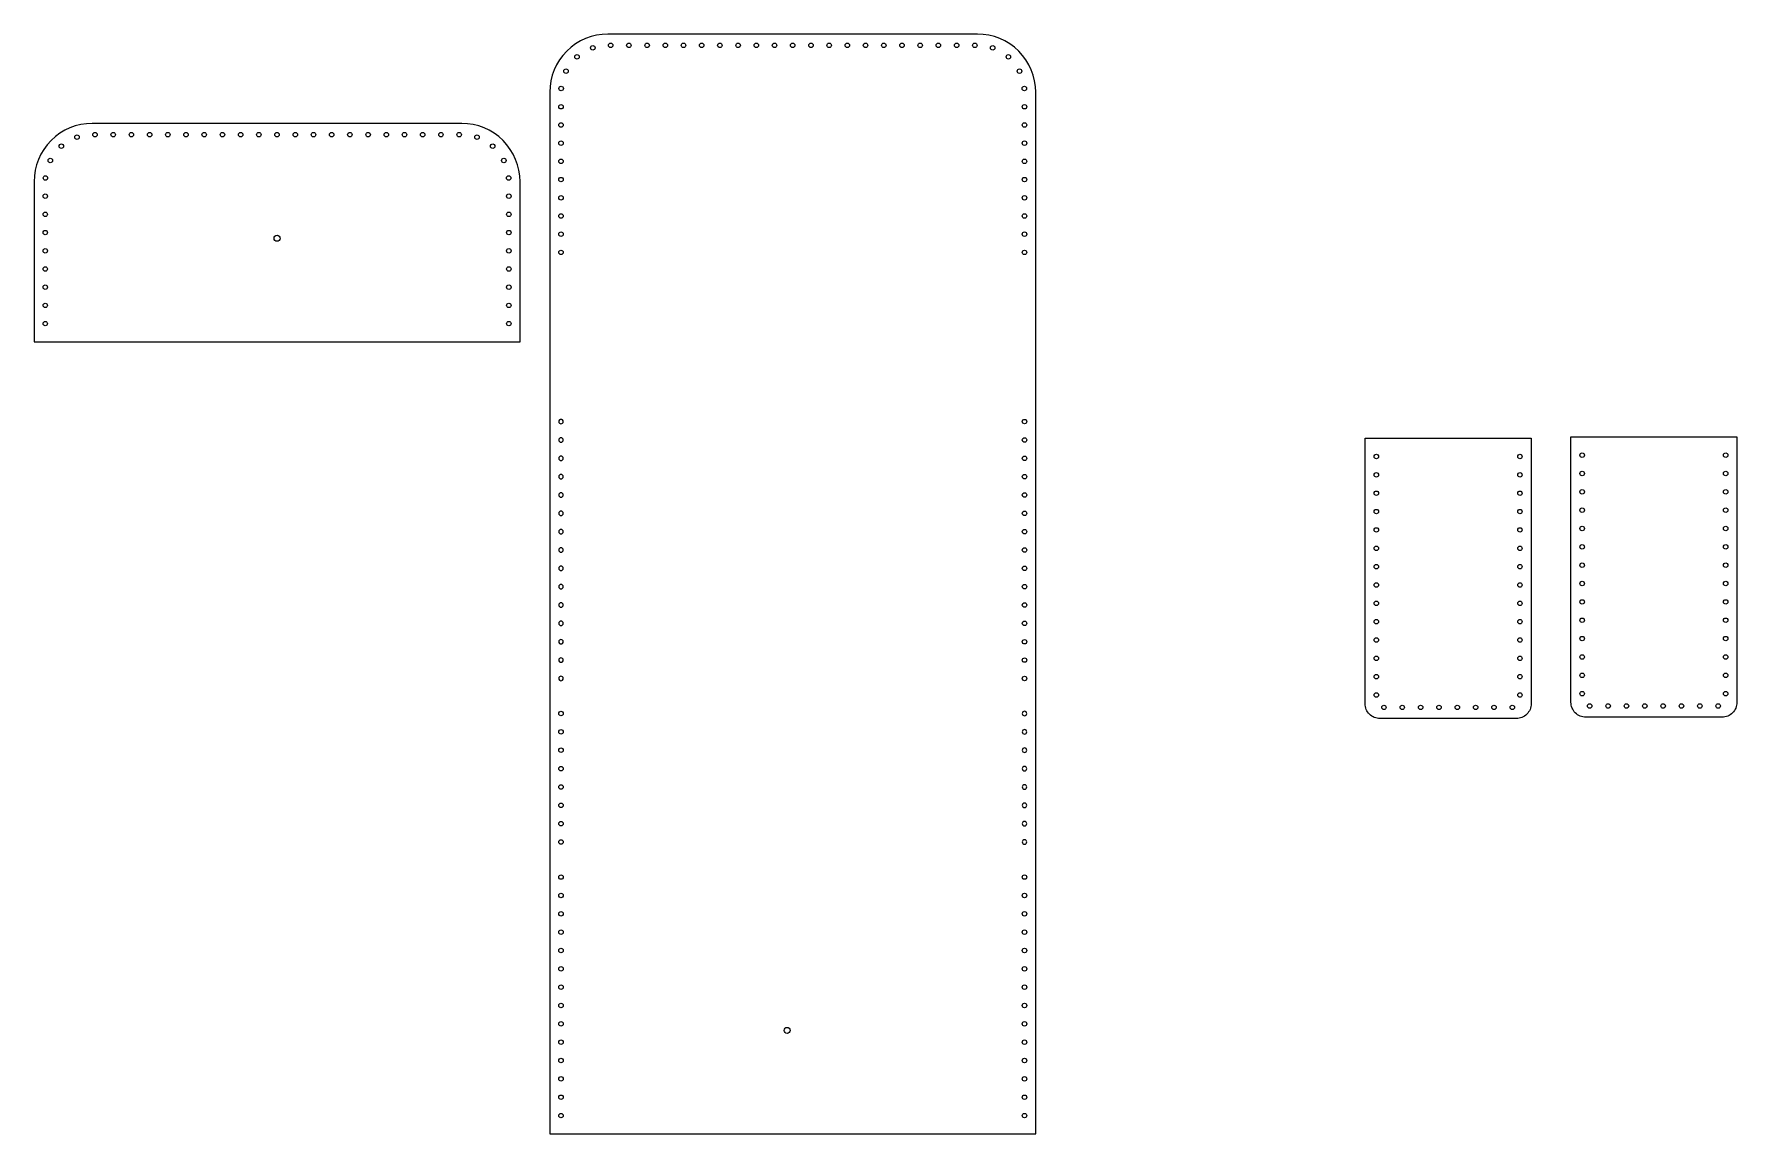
# Model space of a CAD drawing. Header units: millimetres. Extents: x 760 to 1329, y 2179 to 2546.
import ezdxf

# ---------------------------------------------------------------- set-up
doc = ezdxf.new("R2010")
doc.units = ezdxf.units.MM

# ---------------------------------------------------------------- blocks, each defined once
blk = doc.blocks.new('*U9')
blk.add_circle((0, 0), 0.75)
blk = doc.blocks.new('*U10')
at = {"color": 0, "linetype": 'ByBlock', "lineweight": -2, "transparency": 16777216, "rotation": 270}
for p in [(935.79, 2319.16), (935.79, 2313.03), (935.79, 2306.9), (935.79, 2300.76), (935.79, 2294.63), (935.79, 2288.49), (935.79, 2282.36), (935.79, 2276.23)]:
    blk.add_blockref('*U9', p, dxfattribs=at)
blk = doc.blocks.new('*U13')
blk.add_circle((0, 0), 0.75)
blk = doc.blocks.new('*U15')
at = {"color": 0, "linetype": 'ByBlock', "lineweight": -2, "transparency": 16777216, "rotation": 270}
for p in [(1100.03, 2264.49), (1100.03, 2258.35), (1100.03, 2252.22), (1100.03, 2246.08), (1100.03, 2239.95), (1100.03, 2233.82), (1100.03, 2227.68), (1100.03, 2221.55), (1100.03, 2215.42), (1100.03, 2209.28), (1100.03, 2203.15), (1100.03, 2197.02), (1100.03, 2190.88), (1100.03, 2184.75), (1100.03, 2178.61)]:
    blk.add_blockref('*U13', p, dxfattribs=at)
blk = doc.blocks.new('*U16')
blk.add_circle((0, 0), 0.75)
blk = doc.blocks.new('*U18')
at = {"color": 0, "linetype": 'ByBlock', "lineweight": -2, "transparency": 16777216, "rotation": 270}
for p in [(935.79, 2319.16), (935.79, 2313.03), (935.79, 2306.9), (935.79, 2300.76), (935.79, 2294.63), (935.79, 2288.49), (935.79, 2282.36), (935.79, 2276.23)]:
    blk.add_blockref('*U16', p, dxfattribs=at)
blk = doc.blocks.new('*U21')
blk.add_circle((0, 0), 0.75)
blk = doc.blocks.new('*U22')
at = {"color": 0, "linetype": 'ByBlock', "lineweight": -2, "transparency": 16777216, "rotation": 270}
for p in [(1100.03, 2264.49), (1100.03, 2258.35), (1100.03, 2252.22), (1100.03, 2246.08), (1100.03, 2239.95), (1100.03, 2233.82), (1100.03, 2227.68), (1100.03, 2221.55), (1100.03, 2215.42), (1100.03, 2209.28), (1100.03, 2203.15), (1100.03, 2197.02), (1100.03, 2190.88), (1100.03, 2184.75), (1100.03, 2178.61)]:
    blk.add_blockref('*U21', p, dxfattribs=at)
blk = doc.blocks.new('*U24')
blk.add_circle((0, 0), 0.75)
blk = doc.blocks.new('*U25')
at = {"color": 0, "linetype": 'ByBlock', "lineweight": -2, "transparency": 16777216}
for p, rotation in [((946.43, 2512.31), 18.85041916882693), ((1080.16, 2512.31), 341.1495808311707), ((937.47, 2504.51), 63.26065163232578), ((941.18, 2509.29), 41.05553540057634), ((1085.4, 2509.29), 318.9444645994226), ((1089.11, 2504.51), 296.7393483676745), ((935.84, 2498.69), 85.46576786407523), ((1090.74, 2498.69), 274.5342321359264), ((935.79, 2492.6), 89.99999999999952), ((1090.79, 2492.6), 270.0000000000004), ((935.79, 2486.52), 89.99999999999952), ((1090.79, 2486.52), 270.0000000000004), ((935.79, 2480.43), 89.99999999999952), ((1090.79, 2480.43), 270.0000000000004), ((935.79, 2474.34), 89.99999999999952), ((1090.79, 2474.34), 270.0000000000004), ((935.79, 2468.25), 89.99999999999952), ((1090.79, 2468.25), 270.0000000000004), ((935.79, 2462.17), 89.99999999999952), ((1090.79, 2462.17), 270.0000000000004), ((935.79, 2456.08), 89.99999999999952), ((1090.79, 2456.08), 270.0000000000004), ((935.79, 2449.99), 89.99999999999952), ((1090.79, 2449.99), 270.0000000000004), ((935.79, 2443.9), 89.99999999999952), ((1090.79, 2443.9), 270.0000000000004)]:
    blk.add_blockref('*U24', p, dxfattribs=dict(at, rotation=rotation))
for p in [(952.42, 2513.15), (958.51, 2513.15), (964.6, 2513.15), (970.68, 2513.15), (976.77, 2513.15), (982.86, 2513.15), (988.94, 2513.15), (995.03, 2513.15), (1001.12, 2513.15), (1007.21, 2513.15), (1013.29, 2513.15), (1019.38, 2513.15), (1025.47, 2513.15), (1031.56, 2513.15), (1037.64, 2513.15), (1043.73, 2513.15), (1049.82, 2513.15), (1055.91, 2513.15), (1061.99, 2513.15), (1068.08, 2513.15), (1074.17, 2513.15)]:
    blk.add_blockref('*U24', p, dxfattribs=at)

msp = doc.modelspace()

# ---------------------------------------------------------------- linework, layer by layer
for points in [[(932.04, 2178.61), (1094.54, 2178.61), (1094.54, 2526.89, 0.414214), (1075.09, 2546.34), (951.5, 2546.34, 0.414214), (932.04, 2526.89)], [(922.12, 2443.45), (922.12, 2496.99, 0.414214), (902.67, 2516.45), (779.08, 2516.45, 0.414214), (759.62, 2496.99), (759.62, 2443.45)], [(1260.18, 2411.22), (1260.18, 2322.45, -0.414214), (1255.2, 2317.47), (1209.65, 2317.47, -0.414214), (1204.68, 2322.45), (1204.68, 2411.22)], [(1328.99, 2411.7), (1328.99, 2322.92, -0.414214), (1324.02, 2317.95), (1278.47, 2317.95, -0.414214), (1273.49, 2322.92), (1273.49, 2411.7)]]:
    msp.add_lwpolyline(points, format="xyb", close=True)
for centre, radius in [((774, 2511.86), 0.75), ((780, 2512.7), 0.75), ((786.09, 2512.7), 0.75), ((792.17, 2512.7), 0.75), ((798.26, 2512.7), 0.75), ((804.35, 2512.7), 0.75), ((810.44, 2512.7), 0.75), ((816.52, 2512.7), 0.75), ((822.61, 2512.7), 0.75), ((828.7, 2512.7), 0.75), ((834.79, 2512.7), 0.75), ((840.87, 2512.7), 0.75), ((846.96, 2512.7), 0.75), ((853.05, 2512.7), 0.75), ((859.13, 2512.7), 0.75), ((865.22, 2512.7), 0.75), ((871.31, 2512.7), 0.75), ((877.4, 2512.7), 0.75), ((883.48, 2512.7), 0.75), ((889.57, 2512.7), 0.75), ((895.66, 2512.7), 0.75), ((901.75, 2512.7), 0.75), ((907.74, 2511.86), 0.75), ((768.76, 2508.84), 0.75), ((912.98, 2508.84), 0.75), ((765.05, 2504.06), 0.75), ((916.69, 2504.06), 0.75), ((763.42, 2498.23), 0.75), ((918.32, 2498.23), 0.75), ((763.37, 2492.15), 0.75), ((918.37, 2492.15), 0.75), ((763.37, 2486.06), 0.75), ((918.37, 2486.06), 0.75), ((763.37, 2479.97), 0.75), ((840.87, 2478.07), 1), ((918.37, 2479.97), 0.75), ((763.37, 2473.88), 0.75), ((918.37, 2473.88), 0.75), ((763.37, 2467.8), 0.75), ((918.37, 2467.8), 0.75), ((763.37, 2461.71), 0.75), ((918.37, 2461.71), 0.75), ((763.37, 2455.62), 0.75), ((918.37, 2455.62), 0.75), ((763.37, 2449.54), 0.75), ((918.37, 2449.54), 0.75), ((1208.43, 2405.09), 0.75), ((1256.43, 2405.09), 0.75), ((1277.24, 2405.56), 0.75), ((1325.24, 2405.56), 0.75), ((1208.43, 2398.96), 0.75), ((1256.43, 2398.96), 0.75), ((1277.24, 2399.43), 0.75), ((1325.24, 2399.43), 0.75), ((1208.43, 2392.82), 0.75), ((1256.43, 2392.82), 0.75), ((1277.24, 2393.3), 0.75), ((1325.24, 2393.3), 0.75), ((1208.43, 2386.69), 0.75), ((1256.43, 2386.69), 0.75), ((1277.24, 2387.16), 0.75), ((1325.24, 2387.16), 0.75), ((1208.43, 2380.56), 0.75), ((1256.43, 2380.56), 0.75), ((1277.24, 2381.03), 0.75), ((1325.24, 2381.03), 0.75), ((1208.43, 2374.42), 0.75), ((1256.43, 2374.42), 0.75), ((1277.24, 2374.89), 0.75), ((1325.24, 2374.89), 0.75), ((1208.43, 2368.29), 0.75), ((1256.43, 2368.29), 0.75), ((1277.24, 2368.76), 0.75), ((1325.24, 2368.76), 0.75), ((1208.43, 2362.15), 0.75), ((1256.43, 2362.15), 0.75), ((1277.24, 2362.63), 0.75), ((1325.24, 2362.63), 0.75), ((1277.24, 2356.49), 0.75), ((1325.24, 2356.49), 0.75), ((1208.43, 2356.02), 0.75), ((1256.43, 2356.02), 0.75), ((1208.43, 2349.89), 0.75), ((1256.43, 2349.89), 0.75), ((1277.24, 2350.36), 0.75), ((1325.24, 2350.36), 0.75), ((1208.43, 2343.75), 0.75), ((1256.43, 2343.75), 0.75), ((1277.24, 2344.23), 0.75), ((1325.24, 2344.23), 0.75), ((1208.43, 2337.62), 0.75), ((1256.43, 2337.62), 0.75), ((1277.24, 2338.09), 0.75), ((1325.24, 2338.09), 0.75), ((1208.43, 2331.49), 0.75), ((1256.43, 2331.49), 0.75), ((1277.24, 2331.96), 0.75), ((1325.24, 2331.96), 0.75), ((1208.43, 2325.35), 0.75), ((1256.43, 2325.35), 0.75), ((1277.24, 2325.82), 0.75), ((1325.24, 2325.82), 0.75), ((1210.96, 2321.22), 0.75), ((1217.09, 2321.22), 0.75), ((1223.23, 2321.22), 0.75), ((1229.36, 2321.22), 0.75), ((1235.49, 2321.22), 0.75), ((1241.63, 2321.22), 0.75), ((1247.76, 2321.22), 0.75), ((1253.89, 2321.22), 0.75), ((1279.77, 2321.7), 0.75), ((1285.91, 2321.7), 0.75), ((1292.04, 2321.7), 0.75), ((1298.17, 2321.7), 0.75), ((1304.31, 2321.7), 0.75), ((1310.44, 2321.7), 0.75), ((1316.58, 2321.7), 0.75), ((1322.71, 2321.7), 0.75), ((935.79, 2264.49), 0.75), ((1090.79, 2264.49), 0.75), ((935.79, 2258.35), 0.75), ((1090.79, 2258.35), 0.75), ((935.79, 2252.22), 0.75), ((1090.79, 2252.22), 0.75), ((935.79, 2246.08), 0.75), ((1090.79, 2246.08), 0.75), ((935.79, 2239.95), 0.75), ((1090.79, 2239.95), 0.75), ((935.79, 2233.82), 0.75), ((1090.79, 2233.82), 0.75), ((935.79, 2227.68), 0.75), ((1090.79, 2227.68), 0.75), ((935.79, 2221.55), 0.75), ((1090.79, 2221.55), 0.75), ((935.79, 2215.42), 0.75), ((1090.79, 2215.42), 0.75), ((935.79, 2209.28), 0.75), ((1011.42, 2213.24), 1), ((1090.79, 2209.28), 0.75), ((935.79, 2203.15), 0.75), ((1090.79, 2203.15), 0.75), ((935.79, 2197.02), 0.75), ((1090.79, 2197.02), 0.75), ((935.79, 2190.88), 0.75), ((1090.79, 2190.88), 0.75), ((935.79, 2184.75), 0.75), ((1090.79, 2184.75), 0.75)]:
    msp.add_circle(centre, radius)

# ---------------------------------------------------------------- block references
for name, p in [('*U25', (0, 29.44)), ('*U10', (0, 0))]:
    msp.add_blockref(name, p)
at = {"xscale": -1, "rotation": 180}
msp.add_blockref('*U15', (-164.24, 4595.39), dxfattribs=at)
at = {"rotation": 180}
msp.add_blockref('*U22', (2190.83, 4595.39), dxfattribs=at)
at = {"xscale": -1}
msp.add_blockref('*U18', (2026.59, 0), dxfattribs=at)

doc.saveas('drawing.dxf')
